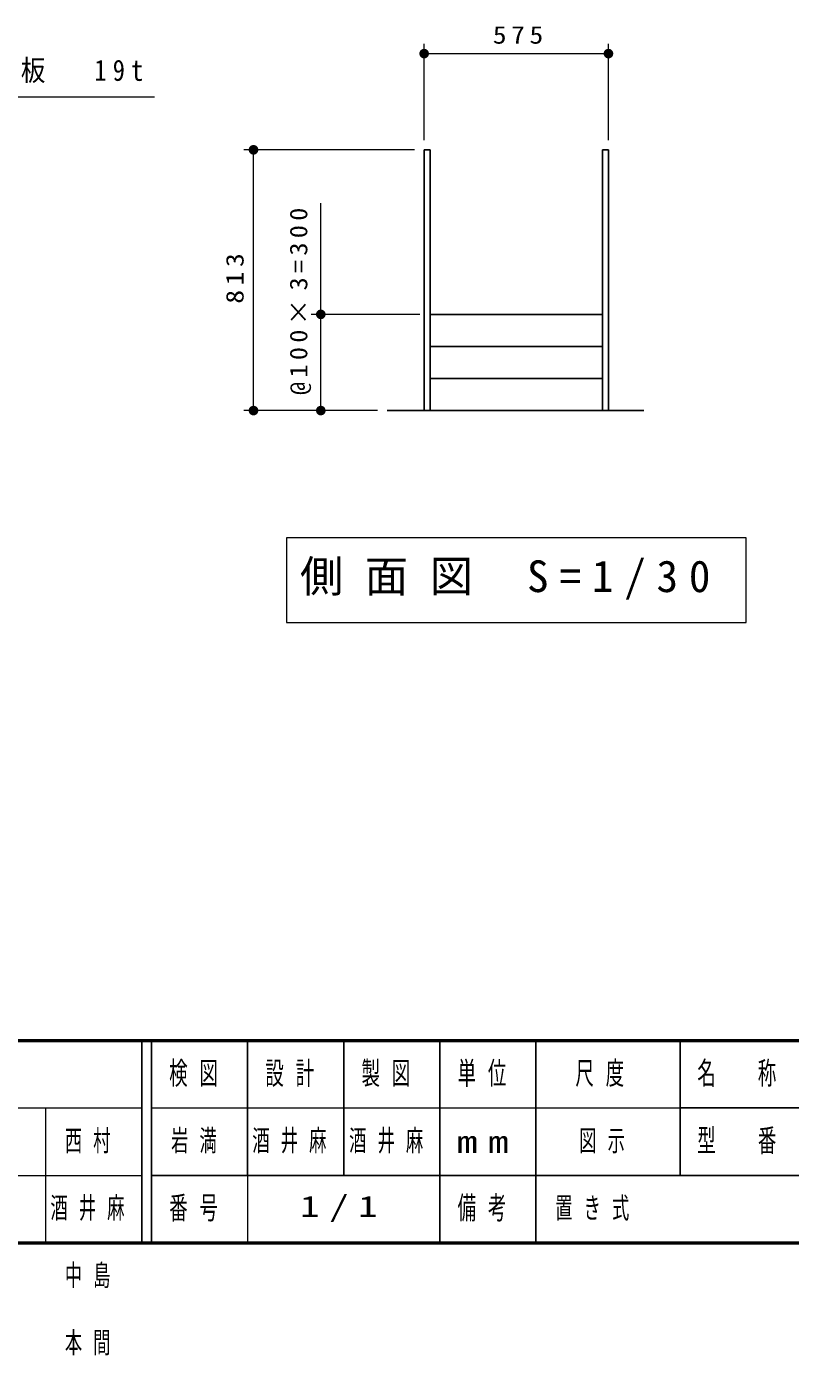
# Model space of a CAD drawing. Units: millimetres on the paper, with parts at other scales. Extents: x -385 to 0, y -12 to 267.
# Drawn here: x -255.5 to -176, y -11.7 to 126.4 of the extents above; entities that cross this region are included whole.
import ezdxf

# ---------------------------------------------------------------- set-up
doc = ezdxf.new("R2010")
doc.units = ezdxf.units.MM
doc.layers.add('1_30', color=1, linetype='Continuous', lineweight=25)
doc.layers.add('LY_3', color=7, linetype='Continuous', lineweight=13)
doc.layers.add('LY_4', color=7, linetype='Continuous')
doc.styles.add('ＭＳ ゴシック', font='')
doc.styles.get('ＭＳ ゴシック').set_extended_font_data('MS Gothic')

# ---------------------------------------------------------------- blocks, each defined once
blk = doc.blocks.new('filled_dot')
at = {"color": 0, "linetype": 'Continuous', "lineweight": -2, "const_width": 1.25}
blk.add_lwpolyline([(-0.625, 0, 1), (0.625, 0, 1)], format="xyb", close=True, dxfattribs=at)

msp = doc.modelspace()

# ---------------------------------------------------------------- linework, layer by layer
at = {"layer": '1_30', "color": 7, "lineweight": 13}
for p, q in [((-214.13, 114.609), (-214.13, 124.609)), ((-194.963, 114.609), (-194.963, 124.609)), ((-214.13, 123.609), (-194.963, 123.609)), ((-215.13, 113.609), (-232.88, 113.609)), ((-231.88, 86.503), (-231.88, 113.609)), ((-224.88, 86.503), (-224.88, 108.078)), ((-214.596, 96.503), (-225.88, 96.503)), ((-221.973, 86.503), (-232.88, 86.503)), ((-218.973, 86.503), (-225.88, 86.503)), ((-228.446, 73.278), (-228.446, 64.478)), ((-180.646, 73.278), (-228.446, 73.278)), ((-180.646, 64.478), (-180.646, 73.278)), ((-228.446, 64.478), (-180.646, 64.478))]:
    msp.add_line(p, q, dxfattribs=at)
at = {"layer": '1_30'}
for p, q in [((-214.13, 113.609), (-213.496, 113.609)), ((-214.13, 113.609), (-214.13, 86.503)), ((-213.496, 113.609), (-213.496, 86.503)), ((-195.596, 113.609), (-195.596, 86.503)), ((-195.596, 113.609), (-194.963, 113.609)), ((-194.963, 113.609), (-194.963, 86.503))]:
    msp.add_line(p, q, dxfattribs=at)
at = {"layer": '1_30', "color": 2}
for p, q in [((-213.496, 96.503), (-195.596, 96.503)), ((-213.496, 93.169), (-195.596, 93.169)), ((-213.496, 89.836), (-195.596, 89.836))]:
    msp.add_line(p, q, dxfattribs=at)
at = {"layer": '1_30', "color": 7}
msp.add_line((-217.973, 86.503), (-191.287, 86.503), dxfattribs=at)
at = {"layer": '1_30', "color": 7, "lineweight": 13}
msp.add_lwpolyline([(-286.359, 107.942), (-275.193, 119.108), (-242.193, 119.108)], dxfattribs=at)
at = {"layer": 'LY_3', "lineweight": 50}
for p, q in [((-385, 21), (0, 21)), ((-385, 0), (0, 0))]:
    msp.add_line(p, q, dxfattribs=at)
at = {"layer": 'LY_3', "color": 211, "lineweight": 25}
for p, q in [((-243.5, 21), (-243.5, 0)), ((-242.5, 21), (-242.5, 0)), ((-232.5, 21), (-232.5, 7)), ((-222.5, 21), (-222.5, 7)), ((-212.5, 21), (-212.5, 0)), ((-202.5, 21), (-202.5, 7)), ((-187.5, 21), (-187.5, 7)), ((-187.5, 14), (-70, 14)), ((-242.5, 7), (0, 7))]:
    msp.add_line(p, q, dxfattribs=at)
at = {"layer": 'LY_3'}
for p, q in [((-385, 14), (-243.5, 14)), ((-253.5, 14), (-253.5, 0)), ((-242.5, 14), (-187.5, 14)), ((-385, 7), (-243.5, 7)), ((-232.5, 7), (-232.5, 0))]:
    msp.add_line(p, q, dxfattribs=at)
at = {"layer": 'LY_3', "lineweight": 25}
msp.add_line((-202.5, 7), (-202.5, 0), dxfattribs=at)

# ---------------------------------------------------------------- block references
at = {"layer": '1_30', "color": 7, "lineweight": 13, "xscale": 0.4, "yscale": 0.4}
msp.add_blockref('filled_dot', (-214.13, 123.609), dxfattribs=at)
for p, rotation in [((-194.963, 123.609), 180), ((-231.88, 113.609), 270), ((-224.88, 96.503), 270), ((-231.88, 86.503), 90), ((-224.88, 86.503), 90)]:
    msp.add_blockref('filled_dot', p, dxfattribs=dict(at, rotation=rotation))

# ---------------------------------------------------------------- texts
at = {"layer": '1_30', "color": 7, "style": 'ＭＳ ゴシック'}
for s, insert, char_height, attachment_point in [('\\T1.33;\\W1.15;575', (-204.13, 124.609), 1.833, 8), ('\\T1.5;\\W0.85;パネル：PE板\u300019t', (-275.193, 121.758), 2.199, 4), ('\\T1.5;側面図\\~S=1/30', (-227.046, 68.878), 3.299, 4)]:
    msp.add_mtext(s, dxfattribs=dict(at, insert=insert, char_height=char_height, attachment_point=attachment_point))
at = {"layer": '1_30', "color": 7, "char_height": 1.833, "attachment_point": 8, "rotation": 90, "style": 'ＭＳ ゴシック'}
for s, insert in [('\\T1.32;\\W1.1;@100×3=300', (-225.88, 98.078)), ('\\T1.33;\\W1.15;813', (-232.88, 100.472))]:
    msp.add_mtext(s, dxfattribs=dict(at, insert=insert))
at = {"layer": 'LY_3', "color": 4, "char_height": 2.346, "attachment_point": 5, "style": 'ＭＳ ゴシック'}
for s, insert in [('\\T1.64;\\W0.6;検図', (-237.5, 17.5)), ('\\T1.64;\\W0.6;設計', (-227.5, 17.5)), ('\\T1.64;\\W0.6;製図', (-217.5, 17.5)), ('\\T1.64;\\W0.6;単位', (-207.5, 17.5)), ('\\T1.64;\\W0.6;尺度', (-195.25, 17.5)), ('\\T1.64;\\W0.6;名\u3000称', (-181, 17.5)), ('\\T1.5;\\W1.35;mm', (-207.5, 10.5)), ('\\T1.64;\\W0.6;型\u3000番', (-181, 10.5)), ('\\T1.64;\\W0.6;番号', (-237.5, 3.5)), ('\\T1.64;\\W0.6;備考', (-207.5, 3.5))]:
    msp.add_mtext(s, dxfattribs=dict(at, insert=insert))
at = {"layer": 'LY_4', "char_height": 2.199, "style": 'ＭＳ ゴシック'}
for s, insert, attachment_point in [('\\T1.64;\\W0.6;西村', (-251.5, 10.5), 4), ('\\T1.64;\\W0.6;岩満', (-237.5, 10.5), 5), ('\\T1.64;\\W0.6;酒井麻', (-232, 10.5), 4), ('\\T1.64;\\W0.6;酒井麻', (-217.5, 10.5), 5), ('\\T1.64;\\W0.6;図示', (-198, 10.5), 4), ('\\T1.64;\\W0.6;酒井麻', (-253, 3.5), 4), ('\\T1.5;\\W1.35;1/1', (-222.5, 3.5), 5), ('\\T1.64;\\W0.6;置き式', (-200.5, 3.5), 4), ('\\T1.64;\\W0.6;中島', (-251.5, -3.5), 4), ('\\T1.64;\\W0.6;本間', (-251.5, -10.5), 4)]:
    msp.add_mtext(s, dxfattribs=dict(at, insert=insert, attachment_point=attachment_point))

doc.saveas('drawing.dxf')
